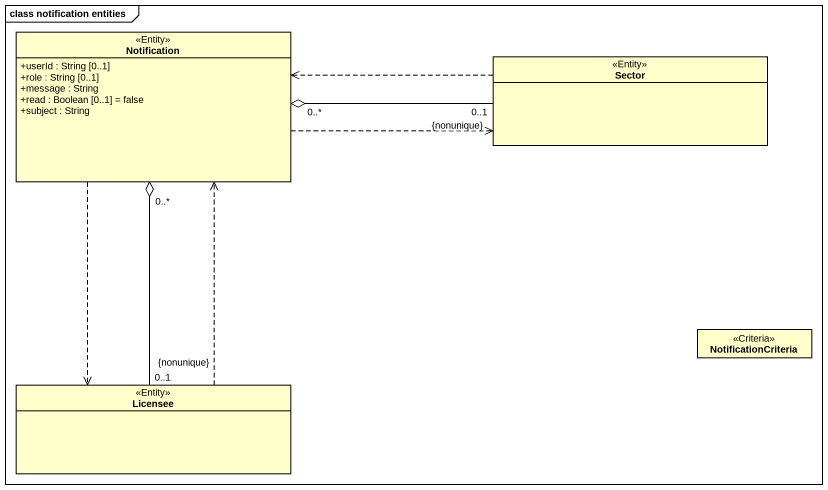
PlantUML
@startuml
mainframe class notification entities
hide circle
hide empty members
skinparam classAttributeIconSize 0
class Notification <<Entity>> {
  +userId : String [0..1]
  +role : String [0..1]
  +message : String
  +read : Boolean [0..1] = false
  +subject : String
}
class Sector <<Entity>>
class NotificationCriteria <<Criteria>>
class Licensee <<Entity>>
Notification "0..*" o-right- "{nonunique}\n0..1" Sector
Notification .right.> Sector
Notification "0..*" o-- "0..1\n{nonunique}" Licensee
Notification ..> Licensee
Sector .left.> Notification
Licensee .up.> Notification
@enduml
